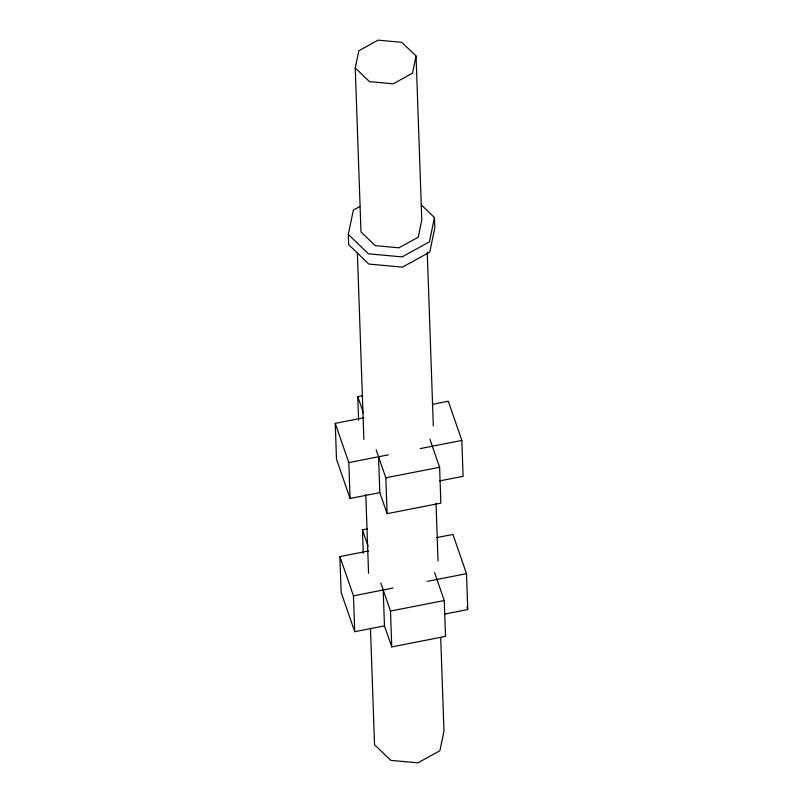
<?xml version="1.0" encoding="UTF-8"?>
<svg xmlns="http://www.w3.org/2000/svg" width="803" height="803" viewBox="0 0 803 803"><rect width="100%" height="100%" fill="white"/><g stroke="black" fill="none" stroke-linecap="round" stroke-linejoin="round"><path stroke-width="1.2" d="M355.247 67.944L358.821 50.76L378.103 40.15L401.821 42.328L416.064 56.019L421.786 220.012L418.222 237.196L398.93 247.806L375.222 245.628L360.979 231.926L355.247 67.944L369.49 81.635L393.209 83.813L412.491 73.203L416.064 56.019M421.304 204.875L434.463 217.523L434.824 227.771L429.766 252.122L402.433 267.158L368.838 264.067L348.653 244.664L348.301 234.416L353.35 210.065L359.915 206.461M434.463 217.523L429.414 241.874L402.082 256.91L368.477 253.818L348.301 234.416M358.6 420.15L357.777 396.642L362.665 395.688M378.564 456.756L379.819 492.63L350.068 498.462L336.497 459.236L335.242 423.362L363.809 417.761M432.295 404.341L448.285 401.209L461.845 440.435L463.1 476.299L439.733 480.887M350.068 498.462L348.813 462.588L388.341 454.839M420.11 448.616L461.845 440.435M439.612 467.266L440.857 503.14L387.096 513.679L385.841 477.805L439.612 467.266L429.936 439.291M363.247 553.387L362.434 529.89L367.322 528.926M383.212 589.994L384.466 625.868L354.715 631.7L341.155 592.473L339.9 556.599L368.467 551.009M436.942 537.578L452.932 534.447L466.503 573.673L467.758 609.547L444.38 614.124M354.715 631.7L353.461 595.826L392.988 588.077M427.206 581.372L466.503 573.673M444.26 600.514L445.514 636.377L391.754 646.917L390.499 611.053L444.26 600.514L434.584 572.539M466.955 607.239L467.758 609.547M357.777 396.642L363.398 412.893M376.165 449.831L385.841 477.805M379.819 492.63L387.096 513.679M335.242 423.362L348.813 462.588M362.434 529.89L368.045 546.13M380.823 583.078L390.499 611.053M384.466 625.868L391.754 646.917M339.9 556.599L353.461 595.826M427.246 251.931L433.319 425.841M436.029 503.411L438.036 560.966M440.706 637.281L443.979 731.111L439.903 750.735L417.881 762.85L390.81 760.361L374.539 744.722L370.474 628.368M357.375 253.035L363.879 439.452M365.807 494.497L368.557 573.322"/></g></svg>
